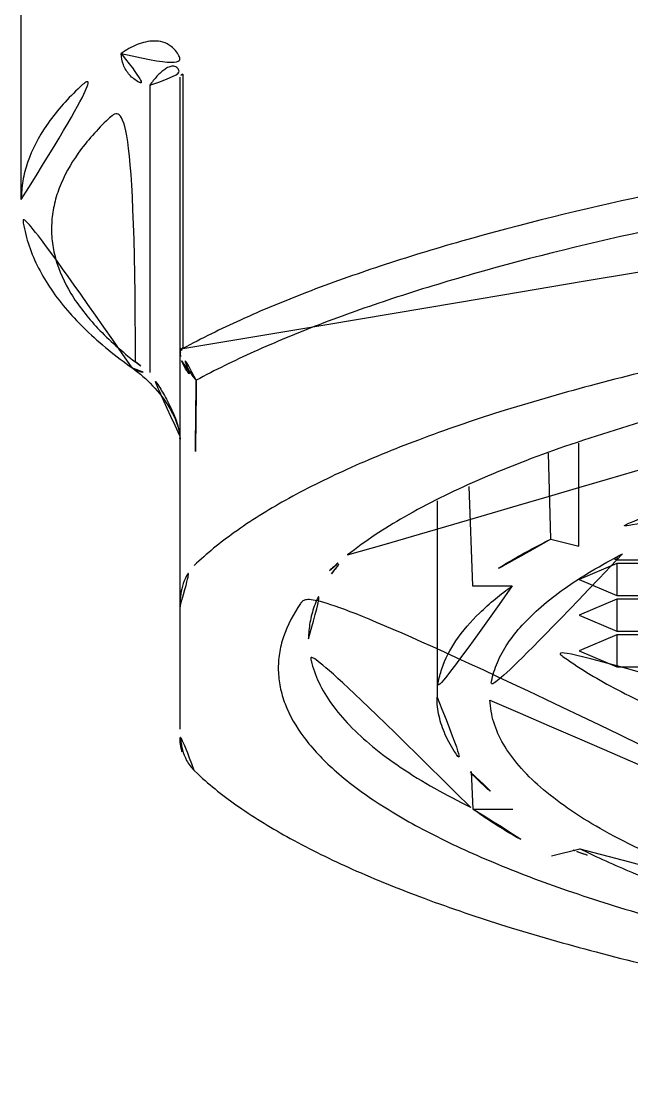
# Model space of a CAD drawing. Extents: x 16296660632 to 16296672714, y -37409619871 to -37409617455.
# Drawn here: x 16296671990.61 to 16296671994.65, y -37409617792.93 to -37409617785.89 of the extents above; entities that cross this region are included whole.
import ezdxf

# ---------------------------------------------------------------- set-up
doc = ezdxf.new("R2010")
doc.units = 0
doc.header["$LTSCALE"] = 10
doc.header["$MEASUREMENT"] = 0
doc.layers.get('0').update_dxf_attribs({"linetype": 'CONTINUOUS'})
doc.layers.add('02___PRT_ALL_AXES', color=7, linetype='CONTINUOUS')

msp = doc.modelspace()

# ---------------------------------------------------------------- linework, layer by layer
at = {"color": 7, "linetype": 'Continuous'}
for p, q in [((16296671991.660549, -37409617790.578506), (16296671991.660549, -37409617786.261971)), ((16296671991.678341, -37409617786.241653), (16296671991.678341, -37409617788.050903)), ((16296671991.46055, -37409617786.315338), (16296671991.46055, -37409617788.217987)), ((16296671991.67872, -37409617788.059387), (16296671991.678341, -37409617788.050903)), ((16296671994.299061, -37409617789.367599), (16296671994.299061, -37409617788.686302)), ((16296671994.112419, -37409617789.321617), (16296671994.097589, -37409617788.752434)), ((16296671993.570129, -37409617788.972054), (16296671993.59453, -37409617789.630211)), ((16296671993.36055, -37409617789.066399), (16296671993.36055, -37409617790.367561)), ((16296671994.112419, -37409617789.321617), (16296671994.299061, -37409617789.367599)), ((16296671994.532181, -37409617789.449989), (16296671994.549891, -37409617789.457527)), ((16296671994.549891, -37409617789.438972), (16296671994.549891, -37409617789.457527)), ((16296671994.549891, -37409617789.457527), (16296671995.047661, -37409617789.457527)), ((16296671994.549891, -37409617789.482101), (16296671994.301001, -37409617789.588051)), ((16296671994.549891, -37409617789.482101), (16296671994.549891, -37409617789.694)), ((16296671995.047661, -37409617789.482101), (16296671994.549891, -37409617789.482101)), ((16296671994.301001, -37409617789.588051), (16296671994.549891, -37409617789.694)), ((16296671993.59453, -37409617789.630211), (16296671993.858351, -37409617789.630211)), ((16296671994.549891, -37409617789.718567), (16296671994.301001, -37409617789.824516)), ((16296671994.549891, -37409617789.694), (16296671995.047661, -37409617789.694)), ((16296671994.549891, -37409617789.718567), (16296671994.549891, -37409617789.930473)), ((16296671995.047661, -37409617789.718567), (16296671994.549891, -37409617789.718567)), ((16296671994.301001, -37409617789.824516), (16296671994.549891, -37409617789.930473)), ((16296671994.549891, -37409617789.955048), (16296671994.301001, -37409617790.060997)), ((16296671994.549891, -37409617789.930473), (16296671995.047661, -37409617789.930473)), ((16296671994.549891, -37409617789.955048), (16296671994.549891, -37409617790.166946)), ((16296671995.047661, -37409617789.955048), (16296671994.549891, -37409617789.955048)), ((16296671994.301001, -37409617790.060997), (16296671994.549891, -37409617790.166946)), ((16296671994.549891, -37409617790.166946), (16296671995.047661, -37409617790.166946)), ((16296671991.75494, -37409617790.853073), (16296671991.77841, -37409617790.875427)), ((16296671993.598801, -37409617791.108078), (16296671993.5896, -37409617790.860123)), ((16296671993.586769, -37409617791.097832), (16296671993.581011, -37409617791.095001)), ((16296671993.598801, -37409617791.108078), (16296671993.862749, -37409617791.108078)), ((16296671994.118469, -37409617791.416481), (16296671994.305031, -37409617791.370529))]:
    msp.add_line(p, q, dxfattribs=at)
for points in [[(16296671991.34465, -37409617788.187149), (16296671991.347549, -37409617788.189217), (16296671991.36475, -37409617788.201897), (16296671991.38179, -37409617788.215149)], [(16296671991.38179, -37409617788.215149), (16296671991.39863, -37409617788.228897), (16296671991.415239, -37409617788.243172)], [(16296671991.415239, -37409617788.243172), (16296671991.43161, -37409617788.257912), (16296671991.44772, -37409617788.273132), (16296671991.46356, -37409617788.288834), (16296671991.47913, -37409617788.305008)], [(16296671991.47913, -37409617788.305008), (16296671991.49441, -37409617788.321693), (16296671991.509399, -37409617788.338882), (16296671991.52408, -37409617788.356628), (16296671991.53845, -37409617788.374947), (16296671991.55249, -37409617788.393913), (16296671991.56617, -37409617788.413544), (16296671991.579439, -37409617788.433868), (16296671991.592291, -37409617788.455032), (16296671991.6047, -37409617788.477188), (16296671991.61659, -37409617788.500488), (16296671991.627819, -37409617788.525124), (16296671991.638161, -37409617788.551117), (16296671991.64731, -37409617788.578773), (16296671991.65477, -37409617788.608299), (16296671991.6595, -37409617788.638718), (16296671991.660549, -37409617788.659027)]]:
    msp.add_lwpolyline(points, dxfattribs=at)
for centre, radius, start, end in [((16296671991.879761, -37409617788.071381), 0.21921, 179.9571611, 185.7847761), ((16296671993.154409, -37409617785.834702), 2.923916, 232.2863186, 234.5976319), ((16296672453.79089, -37409617793.75692), 462.0556, 179.31936929, 179.47150009), ((16296671991.96055, -37409617790.634987), 0.3, 180, 226.8515168), ((16296671997.27446, -37409617783.052681), 8.85594, 250.1091302, 250.2763985), ((16296671997.494801, -37409617782.430496), 9.515985, 250.2918507, 251.4257123)]:
    msp.add_arc(centre, radius, start, end, dxfattribs=at)
for points, knots in [([(16296671991.27157, -37409617786.10537), (16296671991.304449, -37409617786.081993), (16296671991.35676, -37409617786.051666), (16296671991.432011, -37409617786.027657), (16296671991.48954, -37409617786.020439), (16296671991.549009, -37409617786.02755), (16296671991.61047, -37409617786.057663), (16296671991.66713, -37409617786.130234), (16296671991.67828, -37409617786.200378), (16296671991.678341, -37409617786.241653)], [0, 0, 0, 0, 0.21614715, 0.31970971, 0.4214854, 0.52445322, 0.6364384, 0.77889465, 1, 1, 1, 1]), ([(16296671991.27157, -37409617786.10537), (16296671991.27157, -37409617786.130959), (16296671991.2817, -37409617786.182983), (16296671991.323311, -37409617786.250122), (16296671991.38529, -37409617786.298363), (16296671991.435539, -37409617786.313202), (16296671991.46055, -37409617786.315338)], [0, 0, 0, 0, 0.24967592, 0.50337944, 0.75513375, 1, 1, 1, 1]), ([(16296671990.610571, -37409617787.07283), (16296671990.610571, -37409617787.031616), (16296671990.617729, -37409617786.947968), (16296671990.661489, -37409617786.777863), (16296671990.775721, -37409617786.563309), (16296671990.990391, -37409617786.321602), (16296671991.170509, -37409617786.177231), (16296671991.27157, -37409617786.10537)], [0, 0, 0, 0, 0.10177138, 0.20621686, 0.43213189, 0.69373119, 1, 1, 1, 1]), ([(16296671991.46055, -37409617786.315338), (16296671991.47517, -37409617786.294533), (16296671991.49814, -37409617786.265106), (16296671991.53224, -37409617786.23098), (16296671991.55789, -37409617786.210312), (16296671991.580469, -37409617786.197258), (16296671991.598989, -37409617786.191017), (16296671991.6129, -37409617786.189049), (16296671991.627371, -37409617786.190826), (16296671991.64279, -37409617786.199387), (16296671991.658331, -37409617786.223503), (16296671991.66054, -37409617786.246773), (16296671991.660549, -37409617786.261971)], [0, 0, 0, 0, 0.25444856, 0.37207748, 0.48208028, 0.58346563, 0.63098224, 0.67689277, 0.72296758, 0.77453685, 0.84794103, 1, 1, 1, 1]), ([(16296671991.678341, -37409617786.241653), (16296671991.675671, -37409617786.243111), (16296671991.66803, -37409617786.247681), (16296671991.660549, -37409617786.255821), (16296671991.660549, -37409617786.261971)], [0, 0, 0, 0, 0.33115605, 1, 1, 1, 1]), ([(16296671991.67872, -37409617788.059387), (16296671991.803591, -37409617787.991463), (16296671992.07292, -37409617787.859177), (16296671992.50955, -37409617787.678101), (16296671992.997669, -37409617787.505051), (16296671993.740061, -37409617787.278297), (16296671994.779409, -37409617787.025848), (16296671996.145201, -37409617786.776604), (16296671997.642599, -37409617786.576973), (16296671999.24118, -37409617786.431229), (16296672000.90848, -37409617786.342506), (16296672002.03956, -37409617786.322723), (16296672002.61055, -37409617786.322723)], [0, 0, 0, 0, 0.03824403, 0.08064495, 0.12711164, 0.17752048, 0.28943422, 0.41462468, 0.55089017, 0.69572152, 0.84638099, 1, 1, 1, 1]), ([(16296671991.36581, -37409617788.147743), (16296671991.277149, -37409617788.079086), (16296671991.119631, -37409617787.941032), (16296671990.93585, -37409617787.710617), (16296671990.84306, -37409617787.507446), (16296671990.81188, -37409617787.347153), (16296671990.80834, -37409617787.229156), (16296671990.824209, -37409617787.111298), (16296671990.872379, -37409617786.950592), (16296671990.98638, -37409617786.748619), (16296671991.19314, -37409617786.520447), (16296671991.364691, -37409617786.383499), (16296671991.46055, -37409617786.315338)], [0, 0, 0, 0, 0.14813728, 0.27543159, 0.3867852, 0.43897147, 0.49029767, 0.54202633, 0.59539135, 0.71110356, 0.84462557, 1, 1, 1, 1]), ([(16296672013.45347, -37409617788.269112), (16296672013.329269, -37409617788.201851), (16296672013.06147, -37409617788.070892), (16296672012.627529, -37409617787.891586), (16296672012.1427, -37409617787.720253), (16296672011.405741, -37409617787.495789), (16296672010.3745, -37409617787.245903), (16296672009.019819, -37409617786.999184), (16296672007.535089, -37409617786.801598), (16296672005.95038, -37409617786.657356), (16296672004.29777, -37409617786.569557), (16296672002.610861, -37409617786.540077), (16296672000.923941, -37409617786.569527), (16296671999.271311, -37409617786.65731), (16296671997.686569, -37409617786.801537), (16296671996.201799, -37409617786.9991), (16296671994.847071, -37409617787.245796), (16296671993.815769, -37409617787.495667), (16296671993.07877, -37409617787.720131), (16296671992.593901, -37409617787.891457), (16296671992.15992, -37409617788.070763), (16296671991.892099, -37409617788.201714), (16296671991.767879, -37409617788.268967)], [0, 0, 0, 0, 0.01915891, 0.04039278, 0.06365382, 0.08887869, 0.14485956, 0.20745606, 0.27557055, 0.34795144, 0.42323684, 0.49999254, 0.57674851, 0.65203471, 0.72441692, 0.79253321, 0.85513194, 0.91111542, 0.93634162, 0.95960417, 0.98083985, 1, 1, 1, 1]), ([(16296671991.34465, -37409617788.187149), (16296671991.236891, -37409617788.110527), (16296671991.040899, -37409617787.953217), (16296671990.80298, -37409617787.682968), (16296671990.672029, -37409617787.433937), (16296671990.619381, -37409617787.228523), (16296671990.61055, -37409617787.124657), (16296671990.61055, -37409617787.07283)], [0, 0, 0, 0, 0.28649877, 0.54227565, 0.77542473, 0.88769028, 1, 1, 1, 1]), ([(16296672013.46616, -37409617789.495399), (16296672013.3841, -37409617789.415787), (16296672013.19096, -37409617789.259987), (16296672012.85137, -37409617789.049591), (16296672012.442961, -37409617788.846764), (16296672011.968309, -37409617788.652786), (16296672011.430321, -37409617788.468903), (16296672010.832479, -37409617788.296402), (16296672010.17877, -37409617788.136459), (16296672009.211361, -37409617787.935883), (16296672007.895981, -37409617787.728127), (16296672006.215851, -37409617787.549347), (16296672004.437969, -37409617787.439987), (16296672002.61054, -37409617787.403183), (16296672000.783119, -37409617787.439987), (16296671999.00523, -37409617787.549347), (16296671997.325109, -37409617787.728127), (16296671996.009741, -37409617787.935883), (16296671995.04232, -37409617788.136459), (16296671994.388611, -37409617788.296402), (16296671993.790779, -37409617788.468903), (16296671993.252781, -37409617788.652786), (16296671992.77813, -37409617788.846764), (16296671992.36972, -37409617789.049599), (16296671992.03014, -37409617789.259987), (16296671991.83699, -37409617789.415787), (16296671991.75494, -37409617789.495399)], [0, 0, 0, 0, 0.01530245, 0.03306711, 0.05338385, 0.0762633, 0.10165059, 0.12944682, 0.15951849, 0.19170477, 0.26166257, 0.33765055, 0.41777421, 0.50000012, 0.58222603, 0.66234967, 0.73833764, 0.80829541, 0.84048167, 0.87055332, 0.89834953, 0.9237368, 0.94661622, 0.96693294, 0.98469757, 1, 1, 1, 1]), ([(16296671992.769341, -37409617789.425491), (16296671992.8869, -37409617789.331757), (16296671993.16415, -37409617789.151466), (16296671993.646811, -37409617788.915207), (16296671994.227501, -37409617788.692223), (16296671994.900209, -37409617788.485077), (16296671995.65799, -37409617788.296112), (16296671996.492599, -37409617788.12748), (16296671997.394939, -37409617787.981133), (16296671998.01931, -37409617787.901558), (16296671998.34096, -37409617787.865471)], [0, 0, 0, 0, 0.07723389, 0.16911374, 0.27568305, 0.39643734, 0.53050079, 0.67672052, 0.83373111, 1, 1, 1, 1]), ([(16296671991.660549, -37409617788.07122), (16296671991.660549, -37409617788.069443), (16296671991.661751, -37409617788.064392), (16296671991.668091, -37409617788.057083), (16296671991.67452, -37409617788.052994), (16296671991.678341, -37409617788.050903)], [0, 0, 0, 0, 0.19012352, 0.53519305, 1, 1, 1, 1]), ([(16296671991.661659, -37409617788.093483), (16296671991.661739, -37409617788.091583), (16296671991.66271, -37409617788.083488), (16296671991.66622, -37409617788.075859), (16296671991.669609, -37409617788.070663)], [0, 0, 0, 0, 0.23477186, 1, 1, 1, 1]), ([(16296671991.669609, -37409617788.070663), (16296671991.67024, -37409617788.069702), (16296671991.673, -37409617788.065727), (16296671991.676161, -37409617788.062042), (16296671991.67872, -37409617788.059387)], [0, 0, 0, 0, 0.23818289, 1, 1, 1, 1]), ([(16296671991.76745, -37409617788.269203), (16296671991.74078, -37409617788.240623), (16296671991.697571, -37409617788.174599), (16296671991.67989, -37409617788.097443), (16296671991.67872, -37409617788.059387)], [0, 0, 0, 0, 0.50666923, 1, 1, 1, 1]), ([(16296671991.34465, -37409617788.187149), (16296671991.361059, -37409617788.198807), (16296671991.39875, -37409617788.216423), (16296671991.44014, -37409617788.219727), (16296671991.46055, -37409617788.217987)], [0, 0, 0, 0, 0.49556731, 1, 1, 1, 1]), ([(16296671991.67141, -37409617788.139374), (16296671991.679609, -37409617788.164574), (16296671991.705641, -37409617788.213661), (16296671991.7451, -37409617788.252388), (16296671991.76745, -37409617788.269203)], [0, 0, 0, 0, 0.48649077, 1, 1, 1, 1]), ([(16296671991.659451, -37409617788.637642), (16296671991.657681, -37409617788.61895), (16296671991.651011, -37409617788.585953), (16296671991.634081, -37409617788.530891), (16296671991.604959, -37409617788.458961), (16296671991.56131, -37409617788.374619), (16296671991.51005, -37409617788.290413), (16296671991.476549, -37409617788.240753), (16296671991.46055, -37409617788.217987)], [0, 0, 0, 0, 0.12024739, 0.21448607, 0.3688519, 0.61647158, 0.82181182, 1, 1, 1, 1]), ([(16296671998.23385, -37409617788.360367), (16296671997.82827, -37409617788.414017), (16296671997.060711, -37409617788.533569), (16296671996.13879, -37409617788.731506), (16296671995.477409, -37409617788.913422), (16296671995.041719, -37409617789.053841), (16296671994.651739, -37409617789.202042), (16296671994.410801, -37409617789.311256), (16296671994.299061, -37409617789.367599)], [0, 0, 0, 0, 0.30099996, 0.57127191, 0.69320035, 0.80555661, 0.90793363, 1, 1, 1, 1]), ([(16296671994.112419, -37409617789.321617), (16296671994.016821, -37409617789.368752), (16296671993.839239, -37409617789.463676), (16296671993.670469, -37409617789.573868), (16296671993.59453, -37409617789.630211)], [0, 0, 0, 0, 0.52989157, 1, 1, 1, 1]), ([(16296671992.648849, -37409617789.529373), (16296671992.65823, -37409617789.520576), (16296671992.69733, -37409617789.484734), (16296671992.73793, -37409617789.450539), (16296671992.769341, -37409617789.425491)], [0, 0, 0, 0, 0.24252703, 1, 1, 1, 1]), ([(16296671992.66251, -37409617789.550491), (16296671992.670059, -37409617789.539886), (16296671992.702141, -37409617789.496529), (16296671992.73723, -37409617789.455406), (16296671992.765091, -37409617789.425423)], [0, 0, 0, 0, 0.24120013, 1, 1, 1, 1]), ([(16296671991.660549, -37409617789.769974), (16296671991.660549, -37409617789.746933), (16296671991.662531, -37409617789.700447), (16296671991.674919, -37409617789.630203), (16296671991.702431, -37409617789.558403), (16296671991.734631, -37409617789.515106), (16296671991.75494, -37409617789.495399)], [0, 0, 0, 0, 0.23193028, 0.46729412, 0.71514816, 1, 1, 1, 1]), ([(16296671998.35393, -37409617792.484459), (16296671997.82888, -37409617792.425774), (16296671997.062731, -37409617792.321342), (16296671996.07753, -37409617792.139793), (16296671995.40797, -37409617791.992302), (16296671994.79344, -37409617791.831161), (16296671994.238541, -37409617791.657593), (16296671993.747351, -37409617791.472977), (16296671993.32336, -37409617791.278687), (16296671992.9694, -37409617791.076103), (16296671992.68751, -37409617790.86618), (16296671992.479179, -37409617790.649483), (16296671992.365681, -37409617790.455978), (16296671992.320271, -37409617790.301964), (16296671992.30736, -37409617790.189247), (16296671992.314859, -37409617790.076462), (16296671992.352831, -37409617789.922592), (16296671992.457029, -37409617789.728462), (16296671992.578529, -37409617789.595284), (16296671992.648849, -37409617789.529373)], [0, 0, 0, 0, 0.21112192, 0.3087741, 0.40026764, 0.48503094, 0.56257149, 0.63250696, 0.69458809, 0.7487487, 0.79519999, 0.8345727, 0.86818586, 0.88356227, 0.89845236, 0.91328412, 0.92849126, 0.96148767, 1, 1, 1, 1]), ([(16296671992.51055, -37409617789.9804), (16296671992.51055, -37409617789.944267), (16296671992.51713, -37409617789.870796), (16296671992.55724, -37409617789.721352), (16296671992.615601, -37409617789.616341), (16296671992.66251, -37409617789.550491)], [0, 0, 0, 0, 0.23441665, 0.47552065, 1, 1, 1, 1]), ([(16296671993.858351, -37409617789.630211), (16296671993.782181, -37409617789.685059), (16296671993.646391, -37409617789.795288), (16296671993.48476, -37409617789.979584), (16296671993.39887, -37409617790.142967), (16296671993.365959, -37409617790.272469), (16296671993.360559, -37409617790.336166), (16296671993.360559, -37409617790.367561)], [0, 0, 0, 0, 0.30546049, 0.56683695, 0.793089, 0.89785589, 1, 1, 1, 1]), ([(16296671993.581011, -37409617791.095001), (16296671993.42124, -37409617791.016479), (16296671993.197611, -37409617790.892487), (16296671992.93705, -37409617790.700546), (16296671992.783819, -37409617790.561172), (16296671992.66321, -37409617790.419357), (16296671992.57584, -37409617790.27507), (16296671992.522619, -37409617790.128571), (16296671992.51055, -37409617790.028862), (16296671992.51055, -37409617789.9804)], [0, 0, 0, 0, 0.33000299, 0.47187417, 0.5991448, 0.71312723, 0.81582859, 0.91016549, 1, 1, 1, 1]), ([(16296671993.360559, -37409617790.367561), (16296671993.360559, -37409617790.40921), (16296671993.37022, -37409617790.494637), (16296671993.41305, -37409617790.620522), (16296671993.483509, -37409617790.744766), (16296671993.54521, -37409617790.822243), (16296671993.57979, -37409617790.860657)], [0, 0, 0, 0, 0.2266074, 0.46326759, 0.71877393, 1, 1, 1, 1]), ([(16296671991.75494, -37409617790.853073), (16296671991.734631, -37409617790.833366), (16296671991.702431, -37409617790.790077), (16296671991.674919, -37409617790.718277), (16296671991.662531, -37409617790.648033), (16296671991.660549, -37409617790.601547), (16296671991.660549, -37409617790.578506)], [0, 0, 0, 0, 0.28484972, 0.53270675, 0.76807021, 1, 1, 1, 1]), ([(16296671991.778391, -37409617790.875427), (16296671991.862551, -37409617790.954308), (16296671992.059259, -37409617791.108566), (16296671992.403021, -37409617791.317001), (16296671992.81455, -37409617791.517883), (16296671993.29129, -37409617791.709877), (16296671993.830339, -37409617791.891853), (16296671994.428209, -37409617792.062477), (16296671995.08099, -37409617792.220627), (16296671996.0455, -37409617792.418839), (16296671997.355301, -37409617792.624107), (16296671999.026871, -37409617792.800774), (16296672000.794399, -37409617792.908783), (16296672002.61054, -37409617792.945137), (16296672004.42668, -37409617792.908783), (16296672006.19421, -37409617792.800774), (16296672007.86578, -37409617792.624107), (16296672009.175579, -37409617792.418839), (16296672010.140091, -37409617792.220642), (16296672010.79287, -37409617792.062477), (16296672011.390751, -37409617791.891853), (16296672011.9298, -37409617791.709892), (16296672012.40654, -37409617791.517883), (16296672012.818069, -37409617791.317009), (16296672013.161831, -37409617791.108566), (16296672013.35854, -37409617790.954308), (16296672013.442711, -37409617790.875427)], [0, 0, 0, 0, 0.01548348, 0.03341802, 0.05388341, 0.0768844, 0.10236261, 0.13021796, 0.16031734, 0.19250082, 0.2623699, 0.33817652, 0.41805374, 0.49999971, 0.5819457, 0.66182295, 0.73762962, 0.80749877, 0.83968229, 0.86978171, 0.8976371, 0.92311536, 0.9461164, 0.96658183, 0.98451646, 1, 1, 1, 1]), ([(16296671993.57979, -37409617790.860657), (16296671993.59914, -37409617790.882156), (16296671993.686251, -37409617790.972511), (16296671993.784309, -37409617791.051857), (16296671993.862749, -37409617791.108078)], [0, 0, 0, 0, 0.23060052, 1, 1, 1, 1]), ([(16296671993.598801, -37409617791.108078), (16296671993.67506, -37409617791.164383), (16296671993.84444, -37409617791.274513), (16296671994.022591, -37409617791.369377), (16296671994.118469, -37409617791.416481)], [0, 0, 0, 0, 0.4701653, 1, 1, 1, 1]), ([(16296671994.305031, -37409617791.370529), (16296671994.419661, -37409617791.428123), (16296671994.66715, -37409617791.539642), (16296671995.068069, -37409617791.69062), (16296671995.51655, -37409617791.833427), (16296671996.198009, -37409617792.018059), (16296671997.14806, -37409617792.217873), (16296671997.938959, -37409617792.337433), (16296671998.3568, -37409617792.390732)], [0, 0, 0, 0, 0.09174426, 0.19394137, 0.30624177, 0.42821526, 0.69874929, 1, 1, 1, 1])]:
    msp.add_open_spline(points, degree=3, knots=knots, dxfattribs=at)
for points in [[(16296671991.661659, -37409617788.093483), (16296671991.66325, -37409617788.109039), (16296671991.66658, -37409617788.124496), (16296671991.67141, -37409617788.139374)], [(16296671991.660549, -37409617788.659042), (16296671991.660549, -37409617788.651901), (16296671991.66013, -37409617788.644753), (16296671991.659451, -37409617788.637642)]]:
    msp.add_open_spline(points, degree=3, dxfattribs=at)
at = {"layer": '02___PRT_ALL_AXES', "color": 7, "linetype": 'Continuous'}
msp.add_line((16296671990.61055, -37409617787.07283), (16296671990.61055, -37409617784.279037), dxfattribs=at)
for points, knots in [([(16296671994.58773, -37409617789.418556), (16296671994.517691, -37409617789.454491), (16296671994.38588, -37409617789.526848), (16296671994.205179, -37409617789.643333), (16296671994.051519, -37409617789.762283), (16296671993.925329, -37409617789.883453), (16296671993.827021, -37409617790.006699), (16296671993.757139, -37409617790.132004), (16296671993.716459, -37409617790.259071), (16296671993.70941, -37409617790.345047), (16296671993.710899, -37409617790.386848)], [0, 0, 0, 0, 0.17215664, 0.32858398, 0.46974247, 0.59650933, 0.7103068, 0.81329672, 0.9085438, 1, 1, 1, 1]), ([(16296671998.32247, -37409617791.306824), (16296671998.057131, -37409617791.270927), (16296671997.54468, -37409617791.193268), (16296671996.80867, -37409617791.053749), (16296671996.136431, -37409617790.896309), (16296671995.53521, -37409617790.72274), (16296671995.01137, -37409617790.535057), (16296671994.570089, -37409617790.335213), (16296671994.215599, -37409617790.12542), (16296671994.021469, -37409617789.965218), (16296671993.94412, -37409617789.882736)], [0, 0, 0, 0, 0.17222625, 0.33330682, 0.48172227, 0.6161679, 0.73560538, 0.83935742, 0.92726882, 1, 1, 1, 1]), ([(16296671993.710899, -37409617790.386848), (16296671993.71266, -37409617790.436058), (16296671993.73064, -37409617790.537949), (16296671993.797991, -37409617790.685593), (16296671993.90423, -37409617790.830147), (16296671994.048281, -37409617790.971588), (16296671994.229441, -37409617791.109894), (16296671994.447081, -37409617791.244766), (16296671994.700371, -37409617791.375793), (16296671994.988331, -37409617791.502403), (16296671995.309759, -37409617791.6241), (16296671995.798309, -37409617791.784683), (16296671996.483311, -37409617791.966209), (16296671997.38612, -37409617792.150162), (16296671998.024429, -37409617792.248611), (16296671998.35853, -37409617792.293373)], [0, 0, 0, 0, 0.02816991, 0.05838216, 0.09207287, 0.13023881, 0.17350115, 0.2222135, 0.27654068, 0.33651656, 0.40207993, 0.47309536, 0.63064904, 0.80715248, 1, 1, 1, 1])]:
    msp.add_open_spline(points, degree=3, knots=knots, dxfattribs=at)

doc.saveas('drawing.dxf')
